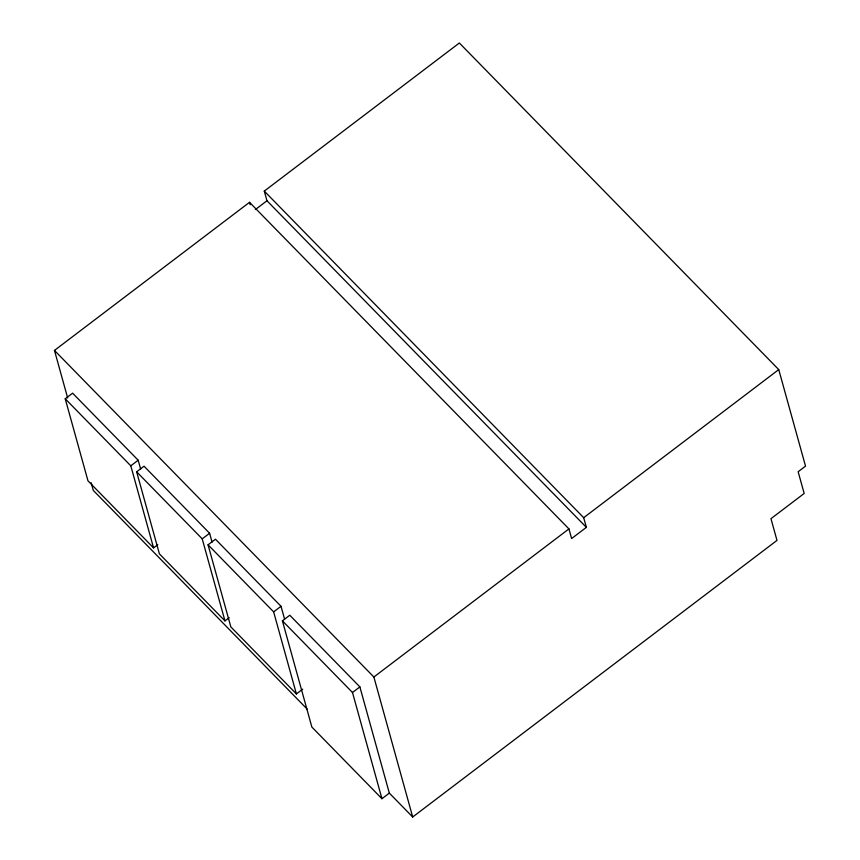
<?xml version="1.0" encoding="UTF-8"?>
<svg xmlns="http://www.w3.org/2000/svg" width="860" height="860" viewBox="0 0 860 860"><rect width="100%" height="100%" fill="white"/><g stroke="black" fill="none" stroke-linecap="round" stroke-linejoin="round"><path stroke-width="1.29" d="M67.65 397.933L54.47 350.418L249.529 202.315L568.933 528.9L571.61 538.553L586.37 527.352L583.693 517.698L264.289 191.103L459.358 43L778.751 369.596L805.53 466.142L798.144 471.742L804.175 493.468L770.968 518.677L776.988 540.402L412.692 817L389.333 793.113L359.878 686.904L289.788 615.233L282.402 620.834L311.858 727.044L381.947 798.714L389.333 793.113M255.377 209.56L266.966 200.756L264.289 191.103M157.778 544.692L153.564 547.885L87.978 480.837L65.22 398.771L72.606 393.171L138.18 460.218L140.674 469.194M153.564 547.885L130.806 465.83L138.18 460.218M229.201 617.716L224.976 620.92L159.401 553.861L136.643 471.796L144.028 466.195L209.603 533.254L212.087 542.23M224.976 620.92L202.218 538.854L209.603 533.254M302.72 689.139L296.399 693.945L230.824 626.886L208.066 544.821L215.441 539.22L281.016 606.279L284.574 619.103M296.399 693.945L273.641 611.879L281.016 606.279M381.947 798.714L352.492 692.515L359.878 686.904M412.692 817L373.874 677.013L568.933 528.9M583.693 517.698L778.751 369.596M266.966 200.756L586.37 527.352M54.47 350.418L373.874 677.013M65.22 398.771L130.806 465.83M136.643 471.796L202.218 538.854M208.066 544.821L273.641 611.879M282.402 620.834L352.492 692.515M307.041 708.973L93.299 490.404L91.16 482.707M249.529 202.315L250.206 204.723"/></g></svg>
